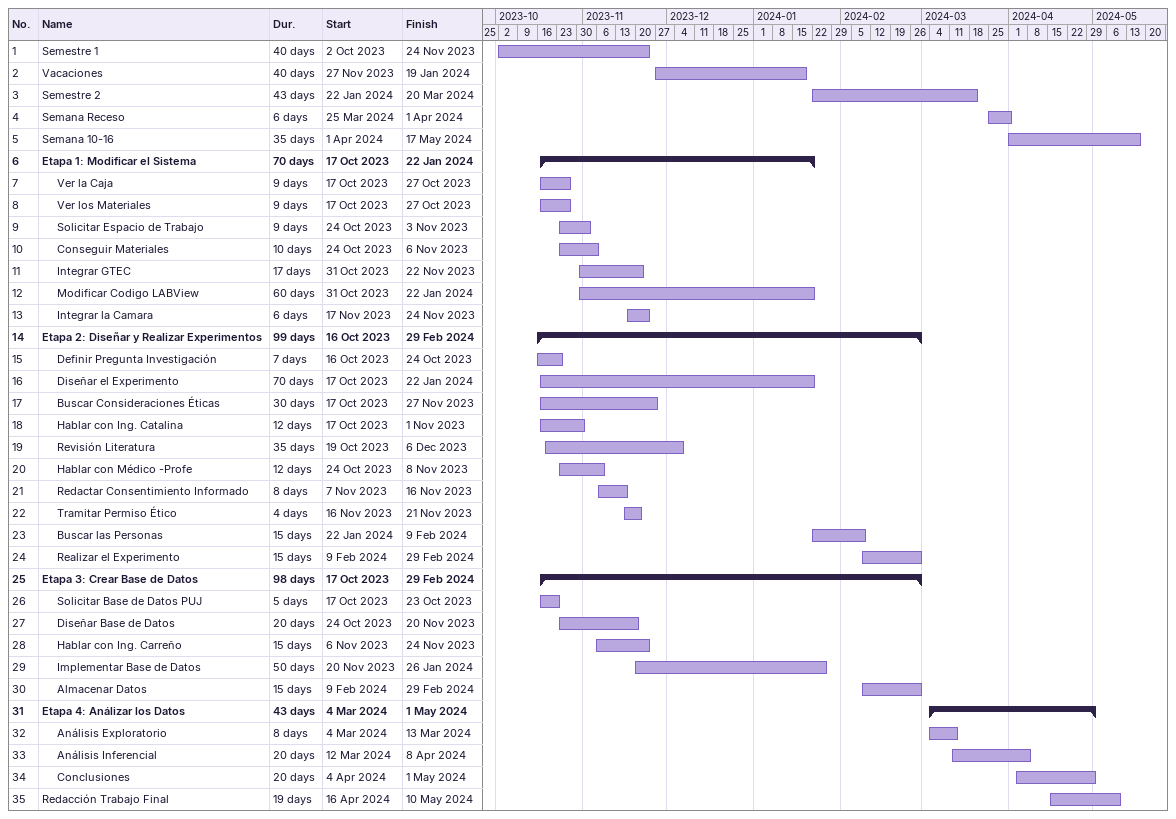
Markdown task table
| ID | Level | Task | Duration | Start | Finish |
|---|---|---|---|---|---|
| 1 | 1 | Semestre 1 | 40d | 2023-10-02 | 2023-11-24 |
| 2 | 1 | Vacaciones | 40d | 2023-11-27 | 2024-01-19 |
| 3 | 1 | Semestre 2 | 43d | 2024-01-22 | 2024-03-20 |
| 4 | 1 | Semana Receso | 6d | 2024-03-25 | 2024-04-01 |
| 5 | 1 | Semana 10-16 | 35d | 2024-04-01 | 2024-05-17 |
| 6 | 1 | **Etapa 1: Modificar el Sistema** | 70d | 2023-10-17 | 2024-01-22 |
| 7 | 2 | Ver la Caja | 9d | 2023-10-17 | 2023-10-27 |
| 8 | 2 | Ver los Materiales | 9d | 2023-10-17 | 2023-10-27 |
| 9 | 2 | Solicitar Espacio de Trabajo | 9d | 2023-10-24 | 2023-11-03 |
| 10 | 2 | Conseguir Materiales | 10d | 2023-10-24 | 2023-11-06 |
| 11 | 2 | Integrar GTEC | 17d | 2023-10-31 | 2023-11-22 |
| 12 | 2 | Modificar Codigo LABView | 60d | 2023-10-31 | 2024-01-22 |
| 13 | 2 | Integrar la Camara | 6d | 2023-11-17 | 2023-11-24 |
| 14 | 1 | **Etapa 2: Diseñar y Realizar Experimentos** | 99d | 2023-10-16 | 2024-02-29 |
| 15 | 2 | Definir Pregunta Investigación | 7d | 2023-10-16 | 2023-10-24 |
| 16 | 2 | Diseñar el Experimento | 70d | 2023-10-17 | 2024-01-22 |
| 17 | 2 | Buscar Consideraciones Éticas | 30d | 2023-10-17 | 2023-11-27 |
| 18 | 2 | Hablar con Ing. Catalina | 12d | 2023-10-17 | 2023-11-01 |
| 19 | 2 | Revisión Literatura | 35d | 2023-10-19 | 2023-12-06 |
| 20 | 2 | Hablar con Médico -Profe | 12d | 2023-10-24 | 2023-11-08 |
| 21 | 2 | Redactar Consentimiento Informado | 8d | 2023-11-07 | 2023-11-16 |
| 22 | 2 | Tramitar Permiso Ético | 4d | 2023-11-16 | 2023-11-21 |
| 23 | 2 | Buscar las Personas | 15d | 2024-01-22 | 2024-02-09 |
| 24 | 2 | Realizar el Experimento | 15d | 2024-02-09 | 2024-02-29 |
| 25 | 1 | **Etapa 3: Crear Base de Datos** | 98d | 2023-10-17 | 2024-02-29 |
| 26 | 2 | Solicitar Base de Datos PUJ | 5d | 2023-10-17 | 2023-10-23 |
| 27 | 2 | Diseñar Base de Datos | 20d | 2023-10-24 | 2023-11-20 |
| 28 | 2 | Hablar con Ing. Carreño | 15d | 2023-11-06 | 2023-11-24 |
| 29 | 2 | Implementar Base de Datos | 50d | 2023-11-20 | 2024-01-26 |
| 30 | 2 | Almacenar Datos | 15d | 2024-02-09 | 2024-02-29 |
| 31 | 1 | **Etapa 4: Análizar los Datos** | 43d | 2024-03-04 | 2024-05-01 |
| 32 | 2 | Análisis Exploratorio | 8d | 2024-03-04 | 2024-03-13 |
| 33 | 2 | Análisis Inferencial | 20d | 2024-03-12 | 2024-04-08 |
| 34 | 2 | Conclusiones | 20d | 2024-04-04 | 2024-05-01 |
| 35 | 1 | Redacción Trabajo Final | 19d | 2024-04-16 | 2024-05-10 |
